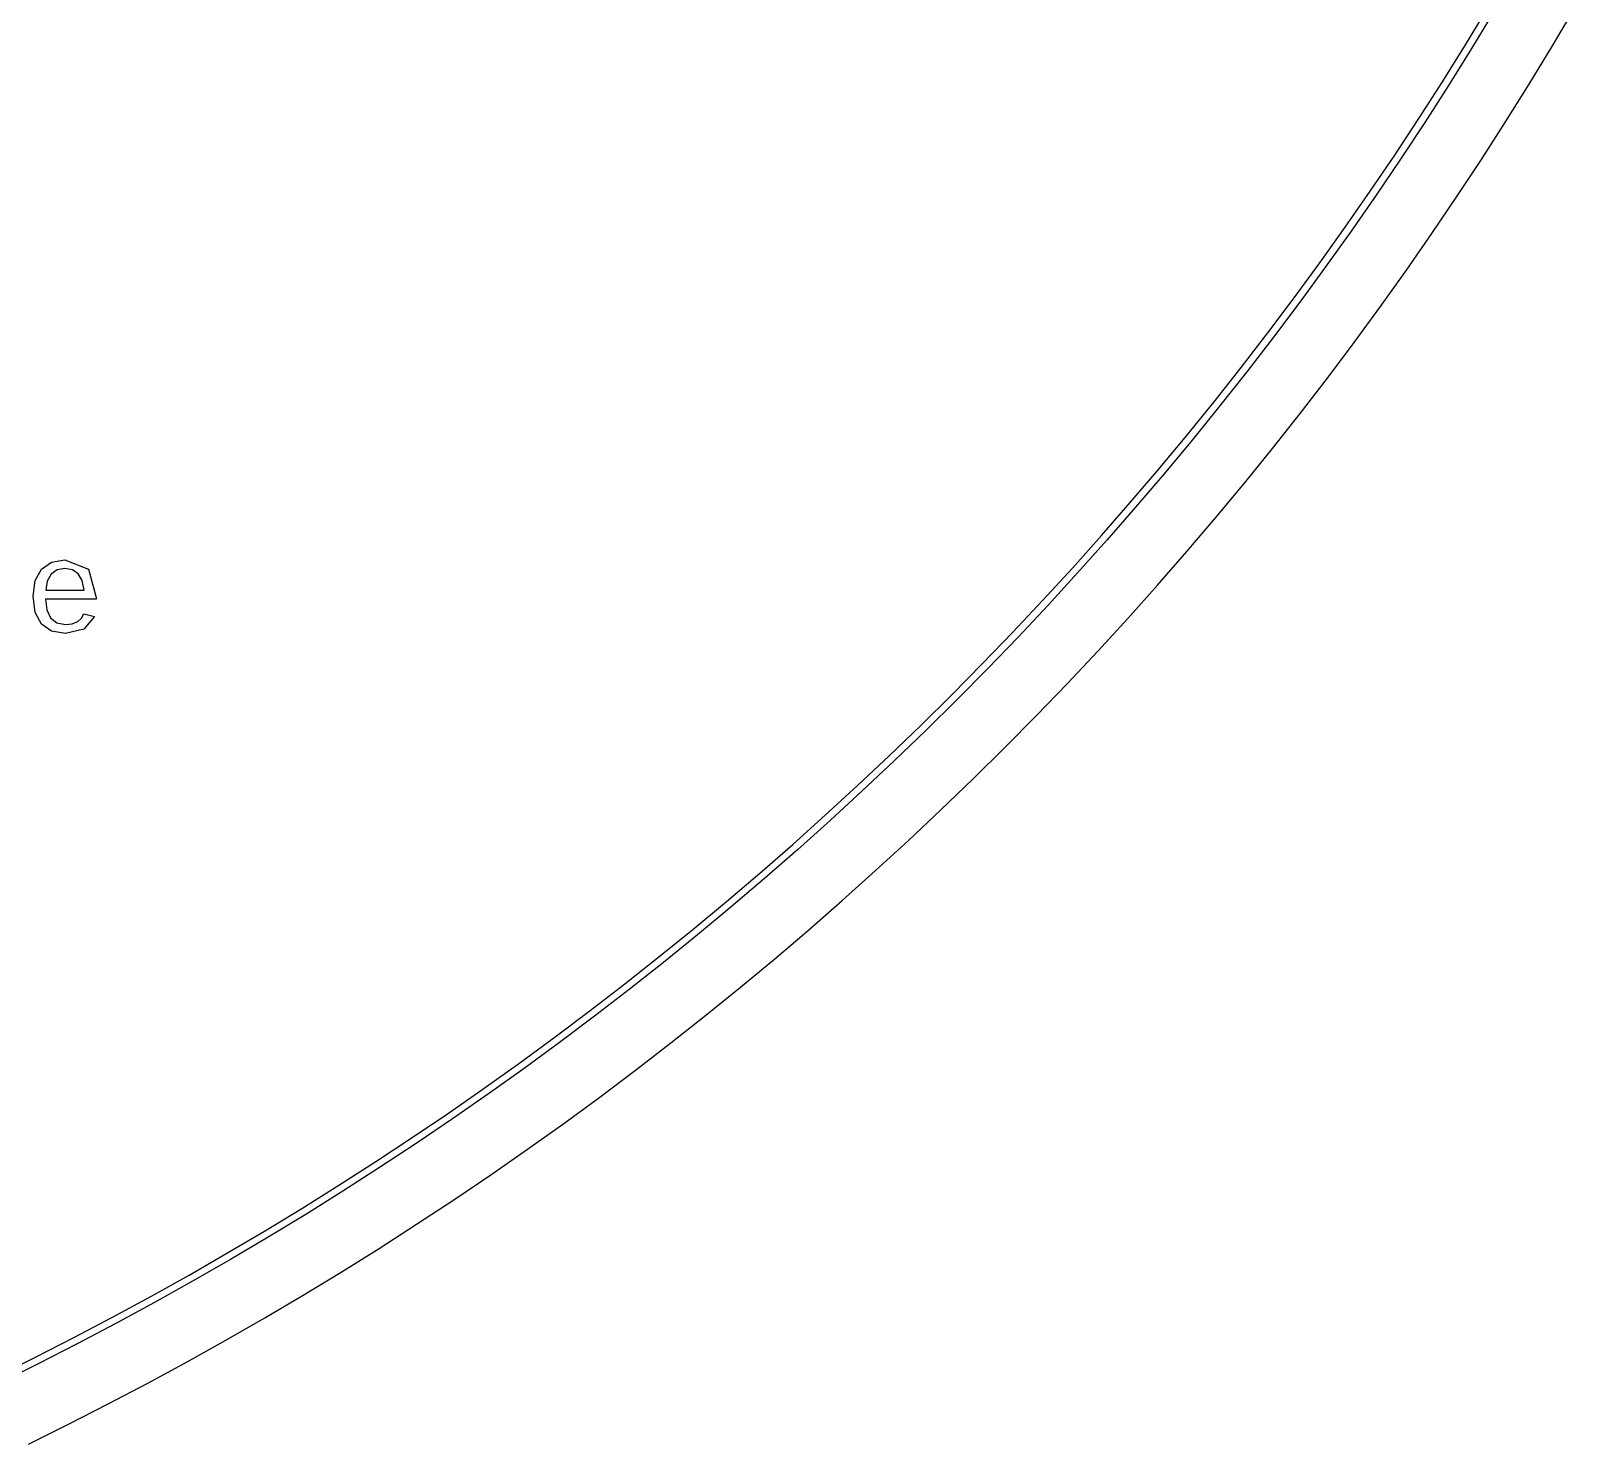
# Model space of a CAD drawing. Extents: x -25 to 122, y -49 to 104.
# Drawn here: x 79.46 to 111.95, y -41.24 to -11.5 of the extents above; entities that cross this region are included whole.
import ezdxf

# ---------------------------------------------------------------- set-up
doc = ezdxf.new("R2010")
doc.units = 0

msp = doc.modelspace()

# ---------------------------------------------------------------- linework, layer by layer
for p, q in [((109.643, -11.7919), (110.12, -11.0061)), ((111.471, -11.8159), (111.949, -11.0077)), ((110.249, -11.0833), (109.77, -11.8706)), ((109.156, -12.5717), (109.643, -11.7919)), ((109.77, -11.8706), (109.282, -12.6519)), ((110.984, -12.6181), (111.471, -11.8159)), ((108.659, -13.3455), (109.156, -12.5717)), ((109.282, -12.6519), (108.785, -13.4273)), ((110.486, -13.4143), (110.984, -12.6181)), ((108.153, -14.1131), (108.659, -13.3455)), ((108.785, -13.4273), (108.278, -14.1964)), ((109.979, -14.2044), (110.486, -13.4143)), ((107.637, -14.8745), (108.153, -14.1131)), ((108.278, -14.1964), (107.761, -14.9593)), ((109.462, -14.9881), (109.979, -14.2044)), ((107.113, -15.6294), (107.637, -14.8745)), ((107.761, -14.9593), (107.235, -15.7158)), ((108.936, -15.7655), (109.462, -14.9881)), ((106.578, -16.3779), (107.113, -15.6294)), ((107.235, -15.7158), (106.7, -16.4658)), ((108.4, -16.5363), (108.936, -15.7655)), ((106.035, -17.1198), (106.578, -16.3779)), ((106.7, -16.4658), (106.156, -17.2091)), ((107.855, -17.3005), (108.4, -16.5363)), ((105.483, -17.8549), (106.035, -17.1198)), ((106.156, -17.2091), (105.602, -17.9457)), ((107.3, -18.058), (107.855, -17.3005)), ((104.922, -18.5832), (105.483, -17.8549)), ((105.602, -17.9457), (105.04, -18.6755)), ((106.737, -18.8086), (107.3, -18.058)), ((104.352, -19.3046), (104.922, -18.5832)), ((105.04, -18.6755), (104.469, -19.3983)), ((106.163, -19.5522), (106.737, -18.8086)), ((103.773, -20.0189), (104.352, -19.3046)), ((104.469, -19.3983), (103.889, -20.1141)), ((105.581, -20.2887), (106.163, -19.5522)), ((103.185, -20.7261), (103.773, -20.0189)), ((103.889, -20.1141), (103.3, -20.8226)), ((104.99, -21.0181), (105.581, -20.2887)), ((102.589, -21.426), (103.185, -20.7261)), ((103.3, -20.8226), (102.702, -21.5239)), ((104.39, -21.7401), (104.99, -21.0181)), ((101.984, -22.1185), (102.589, -21.426)), ((102.702, -21.5239), (102.096, -22.2179)), ((103.781, -22.4547), (104.39, -21.7401)), ((101.371, -22.8035), (101.984, -22.1185)), ((102.096, -22.2179), (101.482, -22.9043)), ((79.6776, -22.8262), (79.8882, -22.678)), ((79.8882, -22.678), (80.173, -22.6286)), ((80.173, -22.6286), (80.6674, -22.8273)), ((103.164, -23.1618), (103.781, -22.4547)), ((79.5042, -23.3942), (79.5475, -23.067)), ((79.5475, -23.067), (79.6776, -22.8262)), ((79.8821, -22.9333), (79.8008, -23.0769)), ((80.0067, -22.8426), (79.8821, -22.9333)), ((80.1689, -22.8124), (80.0067, -22.8426)), ((80.3337, -22.8395), (80.1689, -22.8124)), ((80.455, -22.9209), (80.3337, -22.8395)), ((80.5348, -23.0613), (80.455, -22.9209)), ((80.5752, -23.2657), (80.5348, -23.0613)), ((80.6674, -22.8273), (80.8323, -23.4232)), ((100.749, -23.481), (101.371, -22.8035)), ((101.482, -22.9043), (100.859, -23.5831)), ((79.5475, -23.7359), (79.5042, -23.3942)), ((79.8008, -23.0769), (79.7681, -23.2657)), ((79.7681, -23.2657), (80.5752, -23.2657)), ((102.538, -23.8613), (103.164, -23.1618)), ((80.8323, -23.4564), (79.7653, -23.4564)), ((79.7653, -23.4564), (79.7919, -23.6841)), ((79.7919, -23.6841), (79.8717, -23.8531)), ((80.8323, -23.4232), (80.8323, -23.4564)), ((100.119, -24.1508), (100.749, -23.481)), ((100.859, -23.5831), (100.228, -24.2543)), ((79.6776, -23.9816), (79.5475, -23.7359)), ((79.8906, -24.1298), (79.6776, -23.9816)), ((79.8717, -23.8531), (80.0027, -23.9577)), ((80.0027, -23.9577), (80.1827, -23.9926)), ((80.1827, -23.9926), (80.3283, -23.9764)), ((80.3283, -23.9764), (80.4418, -23.9277)), ((80.4418, -23.9277), (80.5236, -23.8541)), ((80.5236, -23.8541), (80.5738, -23.7632)), ((80.7922, -23.8254), (80.5728, -24.0907)), ((80.5738, -23.7632), (80.7922, -23.8254)), ((101.903, -24.553), (102.538, -23.8613)), ((80.1827, -24.1792), (79.8906, -24.1298)), ((80.5728, -24.0907), (80.1827, -24.1792)), ((99.4811, -24.8128), (100.119, -24.1508)), ((100.228, -24.2543), (99.5885, -24.9176)), ((101.26, -25.2368), (101.903, -24.553)), ((98.835, -25.467), (99.4811, -24.8128)), ((99.5885, -24.9176), (98.941, -25.573)), ((100.608, -25.9128), (101.26, -25.2368)), ((98.1808, -26.1131), (98.835, -25.467)), ((98.941, -25.573), (98.2856, -26.2205)), ((99.9487, -26.5807), (100.608, -25.9128)), ((97.5188, -26.7512), (98.1808, -26.1131)), ((98.2856, -26.2205), (97.6223, -26.8598)), ((99.2808, -27.2404), (99.9487, -26.5807)), ((96.849, -27.3811), (97.5188, -26.7512)), ((97.6223, -26.8598), (96.9511, -27.491)), ((98.6048, -27.8919), (99.2808, -27.2404)), ((96.1715, -28.0028), (96.849, -27.3811)), ((96.9511, -27.491), (96.2723, -28.1139)), ((97.921, -28.535), (98.6048, -27.8919)), ((95.4865, -28.616), (96.1715, -28.0028)), ((96.2723, -28.1139), (95.5859, -28.7284)), ((97.2292, -29.1698), (97.921, -28.535)), ((94.794, -29.2209), (95.4865, -28.616)), ((95.5859, -28.7284), (94.8919, -29.3344)), ((94.0941, -29.8172), (94.794, -29.2209)), ((96.5298, -29.7959), (97.2292, -29.1698)), ((94.8919, -29.3344), (94.1906, -29.9319)), ((93.3869, -30.4048), (94.0941, -29.8172)), ((95.8227, -30.4135), (96.5298, -29.7959)), ((94.1906, -29.9319), (93.4821, -30.5208)), ((92.6726, -30.9837), (93.3869, -30.4048)), ((93.4821, -30.5208), (92.7663, -31.1008)), ((95.1081, -31.0223), (95.8227, -30.4135)), ((91.9512, -31.5538), (92.6726, -30.9837)), ((92.7663, -31.1008), (92.0435, -31.6721)), ((94.3861, -31.6223), (95.1081, -31.0223)), ((91.2229, -32.1151), (91.9512, -31.5538)), ((92.0435, -31.6721), (91.3137, -32.2345)), ((93.6567, -32.2134), (94.3861, -31.6223)), ((90.4878, -32.6673), (91.2229, -32.1151)), ((91.3137, -32.2345), (90.5771, -32.7878)), ((92.9202, -32.7955), (93.6567, -32.2134)), ((89.7459, -33.2105), (90.4878, -32.6673)), ((90.5771, -32.7878), (89.8338, -33.3321)), ((92.1766, -33.3685), (92.9202, -32.7955)), ((88.9974, -33.7445), (89.7459, -33.2105)), ((89.8338, -33.3321), (89.0838, -33.8672)), ((91.426, -33.9324), (92.1766, -33.3685)), ((88.2424, -34.2693), (88.9974, -33.7445)), ((89.0838, -33.8672), (88.3273, -34.393)), ((90.6685, -34.487), (91.426, -33.9324)), ((87.4811, -34.7849), (88.2424, -34.2693)), ((88.3273, -34.393), (87.5644, -34.9096)), ((89.9043, -35.0322), (90.6685, -34.487)), ((86.7135, -35.291), (87.4811, -34.7849)), ((87.5644, -34.9096), (86.7953, -35.4167)), ((89.1335, -35.5681), (89.9043, -35.0322)), ((85.9397, -35.7876), (86.7135, -35.291)), ((86.7953, -35.4167), (86.0199, -35.9144)), ((88.3561, -36.0944), (89.1335, -35.5681)), ((85.1599, -36.2748), (85.9397, -35.7876)), ((86.0199, -35.9144), (85.2386, -36.4025)), ((84.3741, -36.7523), (85.1599, -36.2748)), ((87.5724, -36.6112), (88.3561, -36.0944)), ((85.2386, -36.4025), (84.4512, -36.881)), ((86.7823, -37.1183), (87.5724, -36.6112)), ((83.5826, -37.2202), (84.3741, -36.7523)), ((84.4512, -36.881), (83.6581, -37.3498)), ((82.7854, -37.6783), (83.5826, -37.2202)), ((83.6581, -37.3498), (82.8593, -37.8088)), ((85.9861, -37.6157), (86.7823, -37.1183)), ((81.9826, -38.1265), (82.7854, -37.6783)), ((85.1839, -38.1032), (85.9861, -37.6157)), ((82.8593, -37.8088), (82.0549, -38.258)), ((81.1744, -38.5649), (81.9826, -38.1265)), ((82.0549, -38.258), (81.2451, -38.6972)), ((84.3757, -38.5809), (85.1839, -38.1032)), ((80.3609, -38.9934), (81.1744, -38.5649)), ((83.5617, -39.0486), (84.3757, -38.5809)), ((81.2451, -38.6972), (80.4299, -39.1265)), ((79.5421, -39.4118), (80.3609, -38.9934)), ((80.4299, -39.1265), (79.6096, -39.5458)), ((82.7421, -39.5064), (83.5617, -39.0486)), ((78.7183, -39.8202), (79.5421, -39.4118)), ((79.6096, -39.5458), (78.7841, -39.955)), ((81.9168, -39.954), (82.7421, -39.5064)), ((81.0862, -40.3914), (81.9168, -39.954)), ((80.2503, -40.8186), (81.0862, -40.3914)), ((79.4091, -41.2356), (80.2503, -40.8186))]:
    msp.add_line(p, q)

doc.saveas('drawing.dxf')
